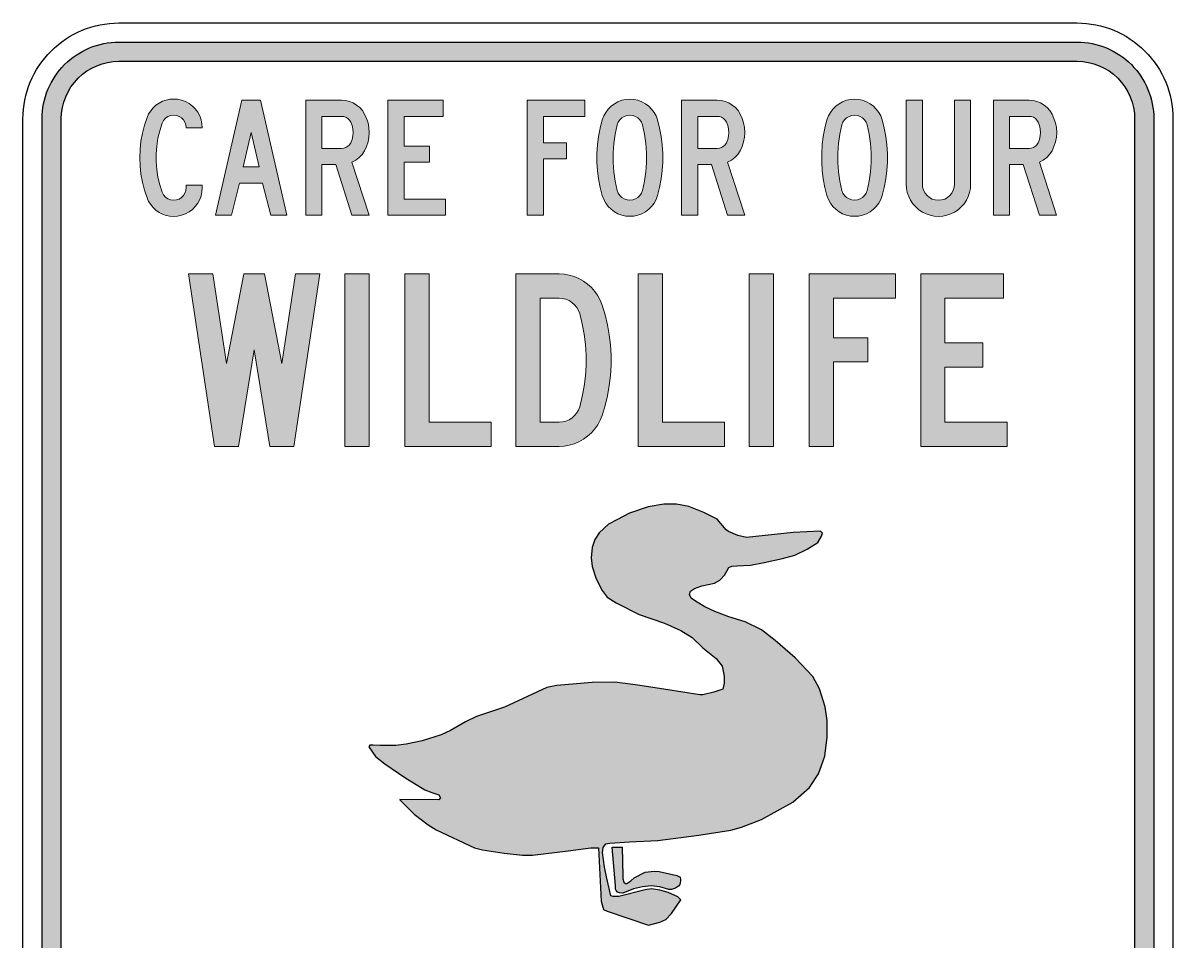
# Model space of a CAD drawing. Header units: millimetres. Extents: x 139 to 289, y 67 to 272.
# Drawn here: x 138.8 to 288.8, y 152.7 to 272.5 of the extents above; entities that cross this region are included whole.
import ezdxf

# ---------------------------------------------------------------- set-up
doc = ezdxf.new("R2010")
doc.units = ezdxf.units.MM
doc.layers.add('GREEN', color=96, linetype='Continuous')
doc.layers.add('L35', color=3, linetype='Continuous')

# ---------------------------------------------------------------- blocks, each defined once
blk = doc.blocks.new('d')
at = {"layer": 'GREEN'}
for points in [[(22.46, 51.43), (18.87, 51.25), (12.79, 50.59), (11.67, 50.87), (10.47, 51.36), (10.16, 51.57), (8.96, 52.98), (7.24, 53.85), (5.27, 54.63), (3.69, 54.94), (2.04, 54.94), (-0.04, 54.59), (-2.46, 53.75), (-4.01, 52.94), (-5.2, 52.34), (-6.4, 51.18), (-6.96, 50.34), (-7.35, 49.29), (-7.45, 47.92), (-7.35, 46.79), (-6.82, 45.21), (-6.01, 43.67), (-5.38, 42.79), (-4.18, 42.05), (-1.19, 40.54), (2.11, 39.42), (4.25, 38.47), (5.73, 37.55), (7.1, 36.18), (8.86, 34.81), (9.63, 33.8), (9.88, 32.5), (9.88, 31.58), (9.7, 30.81), (8.54, 30.39), (7.1, 30.04), (6.71, 30.04), (2.28, 30.77), (-1.37, 31.34), (-4.39, 31.72), (-7.31, 31.65), (-11.95, 31.3), (-13.25, 31.02), (-18.77, 28.46), (-22.42, 27.23), (-23.83, 26.56), (-25.8, 25.4), (-27.03, 24.84), (-29.52, 24.06), (-31.6, 23.64), (-32.93, 23.43), (-34.97, 23.43), (-35.88, 23.5), (-36.34, 23.5), (-36.48, 23.29), (-35.6, 22.03), (-34.37, 21.04), (-31.77, 19.29), (-29.14, 17.67), (-28.22, 17.32), (-27.34, 17), (-27.13, 16.62), (-27.34, 16.37), (-32.4, 16.41), (-32.4, 16.34), (-30.54, 14.47), (-28.71, 13.1), (-27.66, 12.44), (-22.67, 10.12), (-21.65, 9.84), (-18.8, 9.41), (-16.41, 9.13), (-15.11, 9.13), (-10.47, 9.7), (-7.52, 10.12), (-6.5, 10.08), (-6.15, 3.16), (-5.87, 2.07), (-5.38, 1.83), (0, 0), (1.48, 0.39), (2.28, 0.77), (3.02, 1.51), (4.25, 3.3), (3.83, 3.69), (2.57, 4.25), (1.51, 4.57), (0.42, 4.74), (-0.42, 4.6), (-3.83, 3.76), (-4.57, 3.76), (-4.89, 3.83), (-5.45, 6.32), (-5.73, 7.59), (-5.97, 9.49), (-5.9, 10.15), (-5.55, 10.64), (-5.03, 10.71), (-2.46, 10.89), (1.23, 11.07), (6.57, 11.73), (10.75, 12.4), (12.16, 12.79), (14.76, 13.81), (18.84, 16.05), (21.02, 17.99), (22.18, 19.74), (23.02, 22.06), (23.34, 24.52), (23.34, 26.7), (23.06, 28.49), (22.32, 30.84), (21.47, 32.46), (19.15, 34.88), (16.55, 37.17), (14.76, 38.54), (12.62, 39.59), (10.51, 40.22), (8.65, 40.93), (7.35, 41.56), (6.15, 42.3), (5.59, 42.68), (5.38, 43.14), (5.48, 43.6), (6.04, 43.95), (6.96, 44.3), (8.61, 44.65), (9.31, 45.04), (9.95, 45.67), (10.26, 46.27), (10.51, 46.69), (10.89, 46.83), (11.53, 46.9), (13.32, 47), (15.11, 47.32), (17.5, 47.85), (19.12, 48.3), (20.7, 49.08), (22.11, 49.95), (22.6, 50.76), (22.7, 51.15)], [(-4.71, 10.17), (-3.41, 10.17), (-3.32, 6.43), (-3.31, 6.04), (-3.18, 5.64), (-3, 5.45), (-2.79, 5.45), (-2.27, 5.81), (-1.86, 6.2), (-0.42, 6.94), (0.75, 7.07), (1.43, 6.99), (2.75, 6.72), (3.73, 6.47), (4.13, 6.26), (4.21, 6.03), (4.21, 5.75), (4.16, 5.57), (4.1, 5.32), (3.92, 5.09), (3.54, 4.83), (3.02, 4.67), (2.66, 4.67), (1.48, 5), (0.36, 5.13), (-0.76, 5.03), (-1.93, 4.74), (-3.31, 4.19), (-3.75, 4.22), (-4.01, 4.32), (-4.19, 4.53), (-4.27, 4.71), (-4.3, 5.18)]]:
    blk.add_hatch(color=256, dxfattribs=at).paths.add_polyline_path(points)
for points in [[(22.46, 51.43), (18.87, 51.25), (12.79, 50.59), (11.67, 50.87), (10.47, 51.36), (10.16, 51.57), (8.96, 52.98), (7.24, 53.85), (5.27, 54.63), (3.69, 54.94), (2.04, 54.94), (-0.04, 54.59), (-2.46, 53.75), (-4.01, 52.94), (-5.2, 52.34), (-6.4, 51.18), (-6.96, 50.34), (-7.35, 49.29), (-7.45, 47.92), (-7.35, 46.79), (-6.82, 45.21), (-6.01, 43.67), (-5.38, 42.79), (-4.18, 42.05), (-1.19, 40.54), (2.11, 39.42), (4.25, 38.47), (5.73, 37.55), (7.1, 36.18), (8.86, 34.81), (9.63, 33.8), (9.88, 32.5), (9.88, 31.58), (9.7, 30.81), (8.54, 30.39), (7.1, 30.04), (6.71, 30.04), (2.28, 30.77), (-1.37, 31.34), (-4.39, 31.72), (-7.31, 31.65), (-11.95, 31.3), (-13.25, 31.02), (-18.77, 28.46), (-22.42, 27.23), (-23.83, 26.56), (-25.8, 25.4), (-27.03, 24.84), (-29.52, 24.06), (-31.6, 23.64), (-32.93, 23.43), (-34.97, 23.43), (-35.88, 23.5), (-36.34, 23.5), (-36.48, 23.29), (-35.6, 22.03), (-34.37, 21.04), (-31.77, 19.29), (-29.14, 17.67), (-28.22, 17.32), (-27.34, 17), (-27.13, 16.62), (-27.34, 16.37), (-32.4, 16.41), (-32.4, 16.34), (-30.54, 14.47), (-28.71, 13.1), (-27.66, 12.44), (-22.67, 10.12), (-21.65, 9.84), (-18.8, 9.41), (-16.41, 9.13), (-15.11, 9.13), (-10.47, 9.7), (-7.52, 10.12), (-6.5, 10.08), (-6.15, 3.16), (-5.87, 2.07), (-5.38, 1.83), (0, 0), (1.48, 0.39), (2.28, 0.77), (3.02, 1.51), (4.25, 3.3), (3.83, 3.69), (2.57, 4.25), (1.51, 4.57), (0.42, 4.74), (-0.42, 4.6), (-3.83, 3.76), (-4.57, 3.76), (-4.89, 3.83), (-5.45, 6.32), (-5.73, 7.59), (-5.97, 9.49), (-5.9, 10.15), (-5.55, 10.64), (-5.03, 10.71), (-2.46, 10.89), (1.23, 11.07), (6.57, 11.73), (10.75, 12.4), (12.16, 12.79), (14.76, 13.81), (18.84, 16.05), (21.02, 17.99), (22.18, 19.74), (23.02, 22.06), (23.34, 24.52), (23.34, 26.7), (23.06, 28.49), (22.32, 30.84), (21.47, 32.46), (19.15, 34.88), (16.55, 37.17), (14.76, 38.54), (12.62, 39.59), (10.51, 40.22), (8.65, 40.93), (7.35, 41.56), (6.15, 42.3), (5.59, 42.68), (5.38, 43.14), (5.48, 43.6), (6.04, 43.95), (6.96, 44.3), (8.61, 44.65), (9.31, 45.04), (9.95, 45.67), (10.26, 46.27), (10.51, 46.69), (10.89, 46.83), (11.53, 46.9), (13.32, 47), (15.11, 47.32), (17.5, 47.85), (19.12, 48.3), (20.7, 49.08), (22.11, 49.95), (22.6, 50.76), (22.7, 51.15)], [(-4.71, 10.17), (-3.41, 10.17), (-3.32, 6.43), (-3.31, 6.04), (-3.18, 5.64), (-3, 5.45), (-2.79, 5.45), (-2.27, 5.81), (-1.86, 6.2), (-0.42, 6.94), (0.75, 7.07), (1.43, 6.99), (2.75, 6.72), (3.73, 6.47), (4.13, 6.26), (4.21, 6.03), (4.21, 5.75), (4.16, 5.57), (4.1, 5.32), (3.92, 5.09), (3.54, 4.83), (3.02, 4.67), (2.66, 4.67), (1.48, 5), (0.36, 5.13), (-0.76, 5.03), (-1.93, 4.74), (-3.31, 4.19), (-3.75, 4.22), (-4.01, 4.32), (-4.19, 4.53), (-4.27, 4.71), (-4.3, 5.18)]]:
    blk.add_lwpolyline(points, close=True, dxfattribs=at)

msp = doc.modelspace()

# ---------------------------------------------------------------- hatches: boundary and pattern name
at = {"layer": 'GREEN'}
h = msp.add_hatch(color=256, dxfattribs=at)
edge = h.paths.add_edge_path()
edge.add_line((141.3, 110.13), (141.3, 259.97))
edge.add_arc((151.3, 259.97), 10, 90, 180, ccw=False)
edge.add_line((151.3, 269.97), (276.3, 269.97))
edge.add_arc((276.3, 259.97), 10, 0, 90, ccw=False)
edge.add_line((286.3, 259.97), (286.3, 110.13))
edge.add_arc((276.3, 110.13), 10, -90, 0, ccw=False)
edge.add_line((276.3, 100.13), (151.3, 100.13))
edge.add_arc((151.3, 110.13), 10, 180, 270, ccw=False)
edge = h.paths.add_edge_path(flags=16)
edge.add_line((143.8, 110.13), (143.8, 259.97))
edge.add_arc((151.3, 259.97), 7.5, 90, 180, ccw=False)
edge.add_line((151.3, 267.47), (276.3, 267.47))
edge.add_arc((276.3, 259.97), 7.5, 0, 90, ccw=False)
edge.add_line((283.8, 259.97), (283.8, 110.13))
edge.add_arc((276.3, 110.13), 7.5, -90, 0, ccw=False)
edge.add_line((276.3, 102.63), (151.3, 102.63))
edge.add_arc((151.3, 110.13), 7.5, 180, 270, ccw=False)
h = msp.add_hatch(color=256, dxfattribs=at)
h.paths.add_polyline_path([(270.03, 260.29), (270.32, 260.26), (270.6, 260.16), (270.85, 260), (271.06, 259.79), (271.23, 259.54), (271.4, 259.11), (271.49, 258.65), (271.53, 258.19), (271.49, 257.73), (271.4, 257.28), (271.23, 256.84), (271.06, 256.59), (270.85, 256.38), (270.6, 256.22), (270.32, 256.12), (270.03, 256.09), (267.47, 256.09), (267.47, 260.29)], flags=16)
h.paths.add_polyline_path([(265.38, 262.39), (265.38, 247.39), (267.47, 247.39), (267.47, 253.99), (269.28, 253.99), (271.37, 247.39), (273.62, 247.39), (271.37, 254.29), (271.88, 254.55), (272.33, 254.9), (272.71, 255.32), (273.02, 255.79), (273.28, 256.36), (273.47, 256.95), (273.59, 257.57), (273.63, 258.19), (273.59, 258.82), (273.47, 259.43), (273.28, 260.02), (273.02, 260.59), (272.74, 261.03), (272.39, 261.43), (271.99, 261.76), (271.54, 262.03), (271.06, 262.22), (270.55, 262.34), (270.03, 262.39)])
h.paths.add_polyline_path([(258.21, 249.34), (257.8, 249.38), (257.41, 249.5), (257.04, 249.69), (256.73, 249.95), (256.46, 250.27), (256.27, 250.64), (256.15, 251.03), (256.12, 251.44), (256.12, 262.39), (254.01, 262.39), (254.01, 251.44), (254.05, 250.89), (254.15, 250.35), (254.33, 249.83), (254.57, 249.34), (254.88, 248.88), (255.24, 248.47), (255.65, 248.11), (256.11, 247.8), (256.6, 247.56), (257.12, 247.38), (257.66, 247.28), (258.21, 247.24), (258.76, 247.28), (259.3, 247.38), (259.82, 247.56), (260.31, 247.8), (260.77, 248.11), (261.18, 248.47), (261.55, 248.88), (261.85, 249.34), (262.1, 249.83), (262.27, 250.35), (262.38, 250.89), (262.41, 251.44), (262.41, 262.39), (260.31, 262.39), (260.31, 251.44), (260.27, 251.03), (260.15, 250.64), (259.96, 250.27), (259.7, 249.95), (259.38, 249.69), (259.02, 249.5), (258.62, 249.38)])
h.paths.add_polyline_path([(224.7, 262.39), (224.7, 247.39), (226.81, 247.39), (226.81, 253.99), (228.6, 253.99), (230.7, 247.39), (232.95, 247.39), (230.7, 254.29), (231.21, 254.55), (231.66, 254.9), (232.05, 255.32), (232.35, 255.79), (232.61, 256.36), (232.8, 256.95), (232.92, 257.57), (232.96, 258.19), (232.92, 258.82), (232.8, 259.43), (232.61, 260.02), (232.35, 260.59), (232.07, 261.03), (231.72, 261.43), (231.32, 261.76), (230.87, 262.03), (230.39, 262.22), (229.88, 262.34), (229.35, 262.39)])
h.paths.add_polyline_path([(229.35, 260.29), (229.65, 260.26), (229.93, 260.16), (230.18, 260), (230.39, 259.79), (230.55, 259.54), (230.72, 259.11), (230.83, 258.65), (230.86, 258.19), (230.83, 257.73), (230.72, 257.28), (230.55, 256.84), (230.39, 256.59), (230.18, 256.38), (229.93, 256.22), (229.65, 256.12), (229.35, 256.09), (226.81, 256.09), (226.81, 260.29)], flags=16)
h.paths.add_polyline_path([(175.71, 262.39), (175.71, 247.39), (177.8, 247.39), (177.8, 253.99), (179.61, 253.99), (181.7, 247.39), (183.95, 247.39), (181.7, 254.29), (182.2, 254.55), (182.65, 254.9), (183.04, 255.32), (183.36, 255.79), (183.61, 256.36), (183.81, 256.95), (183.92, 257.57), (183.96, 258.19), (183.92, 258.82), (183.81, 259.43), (183.61, 260.02), (183.36, 260.59), (183.07, 261.03), (182.73, 261.43), (182.32, 261.76), (181.87, 262.03), (181.39, 262.22), (180.87, 262.34), (180.36, 262.39)])
h.paths.add_polyline_path([(180.36, 260.29), (180.65, 260.26), (180.93, 260.16), (181.18, 260), (181.4, 259.79), (181.55, 259.54), (181.73, 259.11), (181.82, 258.65), (181.86, 258.19), (181.82, 257.73), (181.73, 257.28), (181.55, 256.84), (181.4, 256.59), (181.18, 256.38), (180.93, 256.22), (180.65, 256.12), (180.36, 256.09), (177.8, 256.09), (177.8, 260.29)], flags=16)
h.paths.add_polyline_path([(162.19, 250.99), (162.15, 250.46), (162.04, 249.93), (161.86, 249.43), (161.6, 248.96), (161.28, 248.53), (160.9, 248.15), (160.47, 247.83), (160, 247.57), (159.49, 247.39), (158.97, 247.28), (158.44, 247.24), (157.95, 247.28), (157.46, 247.37), (156.99, 247.53), (156.55, 247.76), (156.14, 248.05), (155.77, 248.38), (155.46, 248.77), (155.19, 249.19), (154.99, 249.64), (154.65, 250.66), (154.39, 251.7), (154.19, 252.76), (154.08, 253.82), (154.04, 254.89), (154.08, 255.96), (154.19, 257.03), (154.39, 258.08), (154.65, 259.12), (154.99, 260.14), (155.19, 260.6), (155.46, 261.02), (155.77, 261.4), (156.14, 261.73), (156.55, 262.01), (156.99, 262.25), (157.46, 262.41), (157.95, 262.51), (158.44, 262.54), (158.97, 262.51), (159.49, 262.39), (160, 262.21), (160.47, 261.95), (160.9, 261.63), (161.28, 261.25), (161.6, 260.82), (161.86, 260.35), (162.04, 259.85), (162.15, 259.32), (162.19, 258.79), (160.09, 258.79), (160.05, 259.16), (159.93, 259.51), (159.73, 259.82), (159.47, 260.08), (159.16, 260.28), (158.81, 260.4), (158.44, 260.44), (158.05, 260.39), (157.69, 260.25), (157.38, 260.03), (157.12, 259.73), (156.94, 259.39), (156.63, 258.42), (156.4, 257.42), (156.25, 256.41), (156.17, 255.4), (156.17, 254.38), (156.25, 253.37), (156.4, 252.35), (156.63, 251.36), (156.94, 250.39), (157.12, 250.05), (157.38, 249.75), (157.69, 249.52), (158.05, 249.39), (158.44, 249.34), (158.81, 249.38), (159.16, 249.5), (159.47, 249.7), (159.73, 249.96), (159.93, 250.27), (160.05, 250.62), (160.09, 250.99), (160.09, 251.29), (162.19, 251.29)])
h.paths.add_polyline_path([(186.41, 247.39), (186.41, 262.39), (193.61, 262.39), (193.61, 260.29), (188.51, 260.29), (188.51, 256.39), (191.81, 256.39), (191.81, 254.29), (188.51, 254.29), (188.51, 249.49), (193.91, 249.49), (193.91, 247.39)])
h.paths.add_polyline_path([(248.92, 250.61), (249.19, 251.82), (249.36, 253.05), (249.44, 254.27), (249.44, 255.51), (249.36, 256.74), (249.19, 257.96), (248.92, 259.16), (248.78, 259.52), (248.58, 259.82), (248.32, 260.08), (247.99, 260.27), (247.64, 260.39), (247.27, 260.43), (246.9, 260.39), (246.55, 260.27), (246.23, 260.08), (245.96, 259.82), (245.75, 259.52), (245.62, 259.16), (245.36, 257.96), (245.18, 256.74), (245.09, 255.51), (245.09, 254.27), (245.18, 253.05), (245.36, 251.82), (245.62, 250.61), (245.75, 250.26), (245.96, 249.96), (246.23, 249.7), (246.55, 249.51), (246.9, 249.39), (247.27, 249.35), (247.64, 249.39), (247.99, 249.51), (248.32, 249.7), (248.58, 249.96), (248.78, 250.26)], flags=16)
h.paths.add_polyline_path([(250.87, 249.94), (251.14, 251.02), (251.35, 252.12), (251.49, 253.22), (251.56, 254.33), (251.56, 255.45), (251.49, 256.56), (251.35, 257.66), (251.14, 258.76), (250.87, 259.84), (250.68, 260.34), (250.43, 260.81), (250.1, 261.24), (249.73, 261.62), (249.3, 261.94), (248.83, 262.19), (248.32, 262.38), (247.8, 262.5), (247.27, 262.53), (246.74, 262.5), (246.21, 262.38), (245.71, 262.19), (245.25, 261.94), (244.82, 261.62), (244.44, 261.24), (244.12, 260.81), (243.86, 260.34), (243.67, 259.84), (243.4, 258.76), (243.19, 257.66), (243.05, 256.56), (242.98, 255.45), (242.98, 254.33), (243.05, 253.22), (243.19, 252.12), (243.4, 251.02), (243.67, 249.94), (243.86, 249.44), (244.12, 248.97), (244.44, 248.54), (244.82, 248.16), (245.25, 247.84), (245.71, 247.59), (246.21, 247.4), (246.74, 247.28), (247.27, 247.25), (247.8, 247.28), (248.32, 247.4), (248.83, 247.59), (249.3, 247.84), (249.73, 248.16), (250.1, 248.54), (250.43, 248.97), (250.68, 249.44)])
h.paths.add_polyline_path([(204.58, 247.39), (204.58, 262.39), (212.08, 262.39), (212.08, 260.29), (206.69, 260.29), (206.69, 256.84), (209.68, 256.84), (209.68, 254.74), (206.69, 254.74), (206.69, 247.39)])
h.paths.add_polyline_path([(219.61, 250.61), (219.88, 251.82), (220.05, 253.05), (220.13, 254.27), (220.13, 255.51), (220.05, 256.74), (219.88, 257.96), (219.61, 259.16), (219.47, 259.52), (219.27, 259.82), (219.01, 260.08), (218.68, 260.27), (218.33, 260.39), (217.96, 260.43), (217.59, 260.39), (217.23, 260.27), (216.92, 260.08), (216.65, 259.82), (216.44, 259.52), (216.32, 259.16), (216.05, 257.96), (215.87, 256.74), (215.78, 255.51), (215.78, 254.27), (215.87, 253.05), (216.05, 251.82), (216.32, 250.61), (216.44, 250.26), (216.65, 249.96), (216.92, 249.7), (217.23, 249.51), (217.59, 249.39), (217.96, 249.35), (218.33, 249.39), (218.68, 249.51), (219.01, 249.7), (219.27, 249.96), (219.47, 250.26)], flags=16)
h.paths.add_polyline_path([(221.56, 249.94), (221.84, 251.02), (222.04, 252.12), (222.18, 253.22), (222.25, 254.33), (222.25, 255.45), (222.18, 256.56), (222.04, 257.66), (221.84, 258.76), (221.56, 259.84), (221.38, 260.34), (221.12, 260.81), (220.8, 261.24), (220.42, 261.62), (219.99, 261.94), (219.52, 262.19), (219.01, 262.38), (218.49, 262.5), (217.96, 262.53), (217.43, 262.5), (216.9, 262.38), (216.4, 262.19), (215.94, 261.94), (215.51, 261.62), (215.13, 261.24), (214.81, 260.81), (214.55, 260.34), (214.36, 259.84), (214.08, 258.76), (213.88, 257.66), (213.74, 256.56), (213.67, 255.45), (213.67, 254.33), (213.74, 253.22), (213.88, 252.12), (214.08, 251.02), (214.36, 249.94), (214.55, 249.44), (214.81, 248.97), (215.13, 248.54), (215.51, 248.16), (215.94, 247.84), (216.4, 247.59), (216.9, 247.4), (217.43, 247.28), (217.96, 247.25), (218.49, 247.28), (219.01, 247.4), (219.52, 247.59), (219.99, 247.84), (220.42, 248.16), (220.8, 248.54), (221.12, 248.97), (221.38, 249.44)])
h.paths.add_polyline_path([(169.61, 253.69), (167.51, 253.69), (168.56, 258.19)], flags=16)
h.paths.add_polyline_path([(163.91, 247.39), (167.36, 262.39), (169.76, 262.39), (173.21, 247.39), (171.11, 247.39), (170.06, 251.59), (167.06, 251.59), (166.01, 247.39)])
h = msp.add_hatch(color=256, dxfattribs=at)
h.paths.add_polyline_path([(163.78, 217.22), (160.41, 239.72), (163.56, 239.72), (165.35, 228.02), (167.6, 239.72), (170.3, 239.72), (172.55, 228.02), (174.35, 239.72), (177.5, 239.72), (174.13, 217.22), (170.98, 217.22), (168.96, 229.82), (166.93, 217.22)])
h.paths.add_polyline_path([(180.79, 217.22), (180.79, 239.72), (183.94, 239.72), (183.94, 217.22)])
h.paths.add_polyline_path([(188.62, 217.22), (188.62, 239.72), (191.77, 239.72), (191.77, 220.37), (199.86, 220.37), (199.86, 217.22)])
h.paths.add_polyline_path([(206.24, 220.37), (208.72, 220.37), (209.17, 220.41), (209.61, 220.52), (210.02, 220.69), (210.4, 220.93), (210.74, 221.24), (211.03, 221.59), (211.25, 221.97), (211.42, 222.39), (211.75, 223.72), (212.01, 225.07), (212.18, 226.42), (212.27, 227.78), (212.27, 229.15), (212.18, 230.52), (212.01, 231.88), (211.75, 233.22), (211.42, 234.55), (211.25, 234.96), (211.03, 235.36), (210.74, 235.71), (210.4, 236), (210.02, 236.25), (209.61, 236.42), (209.17, 236.54), (208.72, 236.57), (206.24, 236.57)], flags=16)
h.paths.add_polyline_path([(203.1, 217.22), (208.72, 217.22), (209.39, 217.26), (210.05, 217.37), (210.7, 217.56), (211.32, 217.82), (211.91, 218.15), (212.45, 218.54), (212.95, 218.99), (213.39, 219.5), (213.78, 220.06), (214.09, 220.64), (214.34, 221.27), (214.74, 222.55), (215.05, 223.84), (215.28, 225.15), (215.44, 226.48), (215.53, 227.81), (215.53, 229.14), (215.44, 230.47), (215.28, 231.79), (215.05, 233.1), (214.74, 234.4), (214.34, 235.67), (214.09, 236.29), (213.78, 236.89), (213.39, 237.44), (212.95, 237.95), (212.45, 238.4), (211.91, 238.79), (211.32, 239.12), (210.7, 239.38), (210.05, 239.57), (209.39, 239.69), (208.72, 239.72), (203.1, 239.72)])
h.paths.add_polyline_path([(219.06, 217.22), (219.06, 239.72), (222.21, 239.72), (222.21, 220.37), (230.3, 220.37), (230.3, 217.22)])
h.paths.add_polyline_path([(233.54, 217.22), (233.54, 239.72), (236.69, 239.72), (236.69, 217.22)])
h.paths.add_polyline_path([(241.36, 217.22), (241.36, 239.72), (252.6, 239.72), (252.6, 236.57), (244.51, 236.57), (244.51, 231.39), (249.01, 231.39), (249.01, 228.24), (244.51, 228.24), (244.51, 217.22)])
h.paths.add_polyline_path([(255.91, 217.22), (255.91, 239.72), (266.7, 239.72), (266.7, 236.57), (259.06, 236.57), (259.06, 230.72), (264.01, 230.72), (264.01, 227.57), (259.06, 227.57), (259.06, 220.37), (267.16, 220.37), (267.16, 217.22)])

# ---------------------------------------------------------------- linework, layer by layer
for points in [[(141.3, 110.13), (141.3, 259.97, -0.414214), (151.3, 269.97), (276.3, 269.97, -0.414214), (286.3, 259.97), (286.3, 110.13, -0.414214), (276.3, 100.13), (151.3, 100.13, -0.414214)], [(143.8, 110.13), (143.8, 259.97, -0.414214), (151.3, 267.47), (276.3, 267.47, -0.414214), (283.8, 259.97), (283.8, 110.13, -0.414214), (276.3, 102.63), (151.3, 102.63, -0.414214)]]:
    msp.add_lwpolyline(points, format="xyb", close=True, dxfattribs=at)
at = {"layer": 'GREEN', "lineweight": 0}
for points in [[(162.19, 250.99), (162.15, 250.46), (162.04, 249.93), (161.86, 249.43), (161.6, 248.96), (161.28, 248.53), (160.9, 248.15), (160.47, 247.83), (160, 247.57), (159.49, 247.39), (158.97, 247.28), (158.44, 247.24), (157.95, 247.28), (157.46, 247.37), (156.99, 247.53), (156.55, 247.76), (156.14, 248.05), (155.77, 248.38), (155.46, 248.77), (155.19, 249.19), (154.99, 249.64), (154.65, 250.66), (154.39, 251.7), (154.19, 252.76), (154.08, 253.82), (154.04, 254.89), (154.08, 255.96), (154.19, 257.03), (154.39, 258.08), (154.65, 259.12), (154.99, 260.14), (155.19, 260.6), (155.46, 261.02), (155.77, 261.4), (156.14, 261.73), (156.55, 262.01), (156.99, 262.25), (157.46, 262.41), (157.95, 262.51), (158.44, 262.54), (158.97, 262.51), (159.49, 262.39), (160, 262.21), (160.47, 261.95), (160.9, 261.63), (161.28, 261.25), (161.6, 260.82), (161.86, 260.35), (162.04, 259.85), (162.15, 259.32), (162.19, 258.79), (160.09, 258.79), (160.05, 259.16), (159.93, 259.51), (159.73, 259.82), (159.47, 260.08), (159.16, 260.28), (158.81, 260.4), (158.44, 260.44), (158.05, 260.39), (157.69, 260.25), (157.38, 260.03), (157.12, 259.73), (156.94, 259.39), (156.63, 258.42), (156.4, 257.42), (156.25, 256.41), (156.17, 255.4), (156.17, 254.38), (156.25, 253.37), (156.4, 252.35), (156.63, 251.36), (156.94, 250.39), (157.12, 250.05), (157.38, 249.75), (157.69, 249.52), (158.05, 249.39), (158.44, 249.34), (158.81, 249.38), (159.16, 249.5), (159.47, 249.7), (159.73, 249.96), (159.93, 250.27), (160.05, 250.62), (160.09, 250.99), (160.09, 251.29), (162.19, 251.29)], [(175.71, 262.39), (175.71, 247.39), (177.8, 247.39), (177.8, 253.99), (179.61, 253.99), (181.7, 247.39), (183.95, 247.39), (181.7, 254.29), (182.2, 254.55), (182.65, 254.9), (183.04, 255.32), (183.36, 255.79), (183.61, 256.36), (183.81, 256.95), (183.92, 257.57), (183.96, 258.19), (183.92, 258.82), (183.81, 259.43), (183.61, 260.02), (183.36, 260.59), (183.07, 261.03), (182.73, 261.43), (182.32, 261.76), (181.87, 262.03), (181.39, 262.22), (180.87, 262.34), (180.36, 262.39)], [(224.7, 262.39), (224.7, 247.39), (226.81, 247.39), (226.81, 253.99), (228.6, 253.99), (230.7, 247.39), (232.95, 247.39), (230.7, 254.29), (231.21, 254.55), (231.66, 254.9), (232.05, 255.32), (232.35, 255.79), (232.61, 256.36), (232.8, 256.95), (232.92, 257.57), (232.96, 258.19), (232.92, 258.82), (232.8, 259.43), (232.61, 260.02), (232.35, 260.59), (232.07, 261.03), (231.72, 261.43), (231.32, 261.76), (230.87, 262.03), (230.39, 262.22), (229.88, 262.34), (229.35, 262.39)], [(258.21, 249.34), (257.8, 249.38), (257.41, 249.5), (257.04, 249.69), (256.73, 249.95), (256.46, 250.27), (256.27, 250.64), (256.15, 251.03), (256.12, 251.44), (256.12, 262.39), (254.01, 262.39), (254.01, 251.44), (254.05, 250.89), (254.15, 250.35), (254.33, 249.83), (254.57, 249.34), (254.88, 248.88), (255.24, 248.47), (255.65, 248.11), (256.11, 247.8), (256.6, 247.56), (257.12, 247.38), (257.66, 247.28), (258.21, 247.24), (258.76, 247.28), (259.3, 247.38), (259.82, 247.56), (260.31, 247.8), (260.77, 248.11), (261.18, 248.47), (261.55, 248.88), (261.85, 249.34), (262.1, 249.83), (262.27, 250.35), (262.38, 250.89), (262.41, 251.44), (262.41, 262.39), (260.31, 262.39), (260.31, 251.44), (260.27, 251.03), (260.15, 250.64), (259.96, 250.27), (259.7, 249.95), (259.38, 249.69), (259.02, 249.5), (258.62, 249.38)], [(265.38, 262.39), (265.38, 247.39), (267.47, 247.39), (267.47, 253.99), (269.28, 253.99), (271.37, 247.39), (273.62, 247.39), (271.37, 254.29), (271.88, 254.55), (272.33, 254.9), (272.71, 255.32), (273.02, 255.79), (273.28, 256.36), (273.47, 256.95), (273.59, 257.57), (273.63, 258.19), (273.59, 258.82), (273.47, 259.43), (273.28, 260.02), (273.02, 260.59), (272.74, 261.03), (272.39, 261.43), (271.99, 261.76), (271.54, 262.03), (271.06, 262.22), (270.55, 262.34), (270.03, 262.39)], [(180.36, 260.29), (180.65, 260.26), (180.93, 260.16), (181.18, 260), (181.4, 259.79), (181.55, 259.54), (181.73, 259.11), (181.82, 258.65), (181.86, 258.19), (181.82, 257.73), (181.73, 257.28), (181.55, 256.84), (181.4, 256.59), (181.18, 256.38), (180.93, 256.22), (180.65, 256.12), (180.36, 256.09), (177.8, 256.09), (177.8, 260.29)], [(229.35, 260.29), (229.65, 260.26), (229.93, 260.16), (230.18, 260), (230.39, 259.79), (230.55, 259.54), (230.72, 259.11), (230.83, 258.65), (230.86, 258.19), (230.83, 257.73), (230.72, 257.28), (230.55, 256.84), (230.39, 256.59), (230.18, 256.38), (229.93, 256.22), (229.65, 256.12), (229.35, 256.09), (226.81, 256.09), (226.81, 260.29)], [(270.03, 260.29), (270.32, 260.26), (270.6, 260.16), (270.85, 260), (271.06, 259.79), (271.23, 259.54), (271.4, 259.11), (271.49, 258.65), (271.53, 258.19), (271.49, 257.73), (271.4, 257.28), (271.23, 256.84), (271.06, 256.59), (270.85, 256.38), (270.6, 256.22), (270.32, 256.12), (270.03, 256.09), (267.47, 256.09), (267.47, 260.29)]]:
    msp.add_lwpolyline(points, close=True, dxfattribs=at)
for points in [[(221.56, 249.94), (221.84, 251.02), (222.04, 252.12), (222.18, 253.22), (222.25, 254.33), (222.25, 255.45), (222.18, 256.56), (222.04, 257.66), (221.84, 258.76), (221.56, 259.84), (221.38, 260.34), (221.12, 260.81), (220.8, 261.24), (220.42, 261.62), (219.99, 261.94), (219.52, 262.19), (219.01, 262.38), (218.49, 262.5), (217.96, 262.53), (217.43, 262.5), (216.9, 262.38), (216.4, 262.19), (215.94, 261.94), (215.51, 261.62), (215.13, 261.24), (214.81, 260.81), (214.55, 260.34), (214.36, 259.84), (214.08, 258.76), (213.88, 257.66), (213.74, 256.56), (213.67, 255.45), (213.67, 254.33), (213.74, 253.22), (213.88, 252.12), (214.08, 251.02), (214.36, 249.94), (214.55, 249.44), (214.81, 248.97), (215.13, 248.54), (215.51, 248.16), (215.94, 247.84), (216.4, 247.59), (216.9, 247.4), (217.43, 247.28), (217.96, 247.25), (218.49, 247.28), (219.01, 247.4), (219.52, 247.59), (219.99, 247.84), (220.42, 248.16), (220.8, 248.54), (221.12, 248.97), (221.38, 249.44), (221.56, 249.94), (221.56, 249.94)], [(250.87, 249.94), (251.14, 251.02), (251.35, 252.12), (251.49, 253.22), (251.56, 254.33), (251.56, 255.45), (251.49, 256.56), (251.35, 257.66), (251.14, 258.76), (250.87, 259.84), (250.68, 260.34), (250.43, 260.81), (250.1, 261.24), (249.73, 261.62), (249.3, 261.94), (248.83, 262.19), (248.32, 262.38), (247.8, 262.5), (247.27, 262.53), (246.74, 262.5), (246.21, 262.38), (245.71, 262.19), (245.25, 261.94), (244.82, 261.62), (244.44, 261.24), (244.12, 260.81), (243.86, 260.34), (243.67, 259.84), (243.4, 258.76), (243.19, 257.66), (243.05, 256.56), (242.98, 255.45), (242.98, 254.33), (243.05, 253.22), (243.19, 252.12), (243.4, 251.02), (243.67, 249.94), (243.86, 249.44), (244.12, 248.97), (244.44, 248.54), (244.82, 248.16), (245.25, 247.84), (245.71, 247.59), (246.21, 247.4), (246.74, 247.28), (247.27, 247.25), (247.8, 247.28), (248.32, 247.4), (248.83, 247.59), (249.3, 247.84), (249.73, 248.16), (250.1, 248.54), (250.43, 248.97), (250.68, 249.44), (250.87, 249.94), (250.87, 249.94)], [(163.91, 247.39), (167.36, 262.39), (169.76, 262.39), (173.21, 247.39), (171.11, 247.39), (170.06, 251.59), (167.06, 251.59), (166.01, 247.39), (163.91, 247.39), (163.91, 247.39)], [(186.41, 247.39), (186.41, 262.39), (193.61, 262.39), (193.61, 260.29), (188.51, 260.29), (188.51, 256.39), (191.81, 256.39), (191.81, 254.29), (188.51, 254.29), (188.51, 249.49), (193.91, 249.49), (193.91, 247.39), (186.41, 247.39), (186.41, 247.39)], [(204.58, 247.39), (204.58, 262.39), (212.08, 262.39), (212.08, 260.29), (206.69, 260.29), (206.69, 256.84), (209.68, 256.84), (209.68, 254.74), (206.69, 254.74), (206.69, 247.39), (204.58, 247.39), (204.58, 247.39)], [(219.61, 250.61), (219.88, 251.82), (220.05, 253.05), (220.13, 254.27), (220.13, 255.51), (220.05, 256.74), (219.88, 257.96), (219.61, 259.16), (219.47, 259.52), (219.27, 259.82), (219.01, 260.08), (218.68, 260.27), (218.33, 260.39), (217.96, 260.43), (217.59, 260.39), (217.23, 260.27), (216.92, 260.08), (216.65, 259.82), (216.44, 259.52), (216.32, 259.16), (216.05, 257.96), (215.87, 256.74), (215.78, 255.51), (215.78, 254.27), (215.87, 253.05), (216.05, 251.82), (216.32, 250.61), (216.44, 250.26), (216.65, 249.96), (216.92, 249.7), (217.23, 249.51), (217.59, 249.39), (217.96, 249.35), (218.33, 249.39), (218.68, 249.51), (219.01, 249.7), (219.27, 249.96), (219.47, 250.26), (219.61, 250.61), (219.61, 250.61)], [(248.92, 250.61), (249.19, 251.82), (249.36, 253.05), (249.44, 254.27), (249.44, 255.51), (249.36, 256.74), (249.19, 257.96), (248.92, 259.16), (248.78, 259.52), (248.58, 259.82), (248.32, 260.08), (247.99, 260.27), (247.64, 260.39), (247.27, 260.43), (246.9, 260.39), (246.55, 260.27), (246.23, 260.08), (245.96, 259.82), (245.75, 259.52), (245.62, 259.16), (245.36, 257.96), (245.18, 256.74), (245.09, 255.51), (245.09, 254.27), (245.18, 253.05), (245.36, 251.82), (245.62, 250.61), (245.75, 250.26), (245.96, 249.96), (246.23, 249.7), (246.55, 249.51), (246.9, 249.39), (247.27, 249.35), (247.64, 249.39), (247.99, 249.51), (248.32, 249.7), (248.58, 249.96), (248.78, 250.26), (248.92, 250.61), (248.92, 250.61)], [(169.61, 253.69), (167.51, 253.69), (168.56, 258.19), (169.61, 253.69), (169.61, 253.69)], [(163.78, 217.22), (160.41, 239.72), (163.56, 239.72), (165.35, 228.02), (167.6, 239.72), (170.3, 239.72), (172.55, 228.02), (174.35, 239.72), (177.5, 239.72), (174.13, 217.22), (170.98, 217.22), (168.96, 229.82), (166.93, 217.22), (163.78, 217.22), (163.78, 217.22)], [(180.79, 217.22), (180.79, 239.72), (183.94, 239.72), (183.94, 217.22), (180.79, 217.22), (180.79, 217.22)], [(188.62, 217.22), (188.62, 239.72), (191.77, 239.72), (191.77, 220.37), (199.86, 220.37), (199.86, 217.22), (188.62, 217.22), (188.62, 217.22)], [(203.1, 217.22), (208.72, 217.22), (209.39, 217.26), (210.05, 217.37), (210.7, 217.56), (211.32, 217.82), (211.91, 218.15), (212.45, 218.54), (212.95, 218.99), (213.39, 219.5), (213.78, 220.06), (214.09, 220.64), (214.34, 221.27), (214.74, 222.55), (215.05, 223.84), (215.28, 225.15), (215.44, 226.48), (215.53, 227.81), (215.53, 229.14), (215.44, 230.47), (215.28, 231.79), (215.05, 233.1), (214.74, 234.4), (214.34, 235.67), (214.09, 236.29), (213.78, 236.89), (213.39, 237.44), (212.95, 237.95), (212.45, 238.4), (211.91, 238.79), (211.32, 239.12), (210.7, 239.38), (210.05, 239.57), (209.39, 239.69), (208.72, 239.72), (203.1, 239.72), (203.1, 217.22), (203.1, 217.22)], [(219.06, 217.22), (219.06, 239.72), (222.21, 239.72), (222.21, 220.37), (230.3, 220.37), (230.3, 217.22), (219.06, 217.22), (219.06, 217.22)], [(233.54, 217.22), (233.54, 239.72), (236.69, 239.72), (236.69, 217.22), (233.54, 217.22), (233.54, 217.22)], [(241.36, 217.22), (241.36, 239.72), (252.6, 239.72), (252.6, 236.57), (244.51, 236.57), (244.51, 231.39), (249.01, 231.39), (249.01, 228.24), (244.51, 228.24), (244.51, 217.22), (241.36, 217.22), (241.36, 217.22)], [(255.91, 217.22), (255.91, 239.72), (266.7, 239.72), (266.7, 236.57), (259.06, 236.57), (259.06, 230.72), (264.01, 230.72), (264.01, 227.57), (259.06, 227.57), (259.06, 220.37), (267.16, 220.37), (267.16, 217.22), (255.91, 217.22), (255.91, 217.22)], [(206.24, 220.37), (208.72, 220.37), (209.17, 220.41), (209.61, 220.52), (210.02, 220.69), (210.4, 220.93), (210.74, 221.24), (211.03, 221.59), (211.25, 221.97), (211.42, 222.39), (211.75, 223.72), (212.01, 225.07), (212.18, 226.42), (212.27, 227.78), (212.27, 229.15), (212.18, 230.52), (212.01, 231.88), (211.75, 233.22), (211.42, 234.55), (211.25, 234.96), (211.03, 235.36), (210.74, 235.71), (210.4, 236), (210.02, 236.25), (209.61, 236.42), (209.17, 236.54), (208.72, 236.57), (206.24, 236.57), (206.24, 220.37), (206.24, 220.37)]]:
    msp.add_lwpolyline(points, dxfattribs=at)
at = {"layer": 'L35'}
msp.add_lwpolyline([(138.8, 110.13), (138.8, 259.97, -0.414214), (151.3, 272.47), (276.3, 272.47, -0.414214), (288.8, 259.97), (288.8, 110.13, -0.414214), (276.3, 97.63), (151.3, 97.63, -0.414214)], format="xyb", close=True, dxfattribs=at)

# ---------------------------------------------------------------- block references
at = {"layer": 'GREEN'}
msp.add_blockref('d', (220.37, 154.75), dxfattribs=at)

doc.saveas('drawing.dxf')
